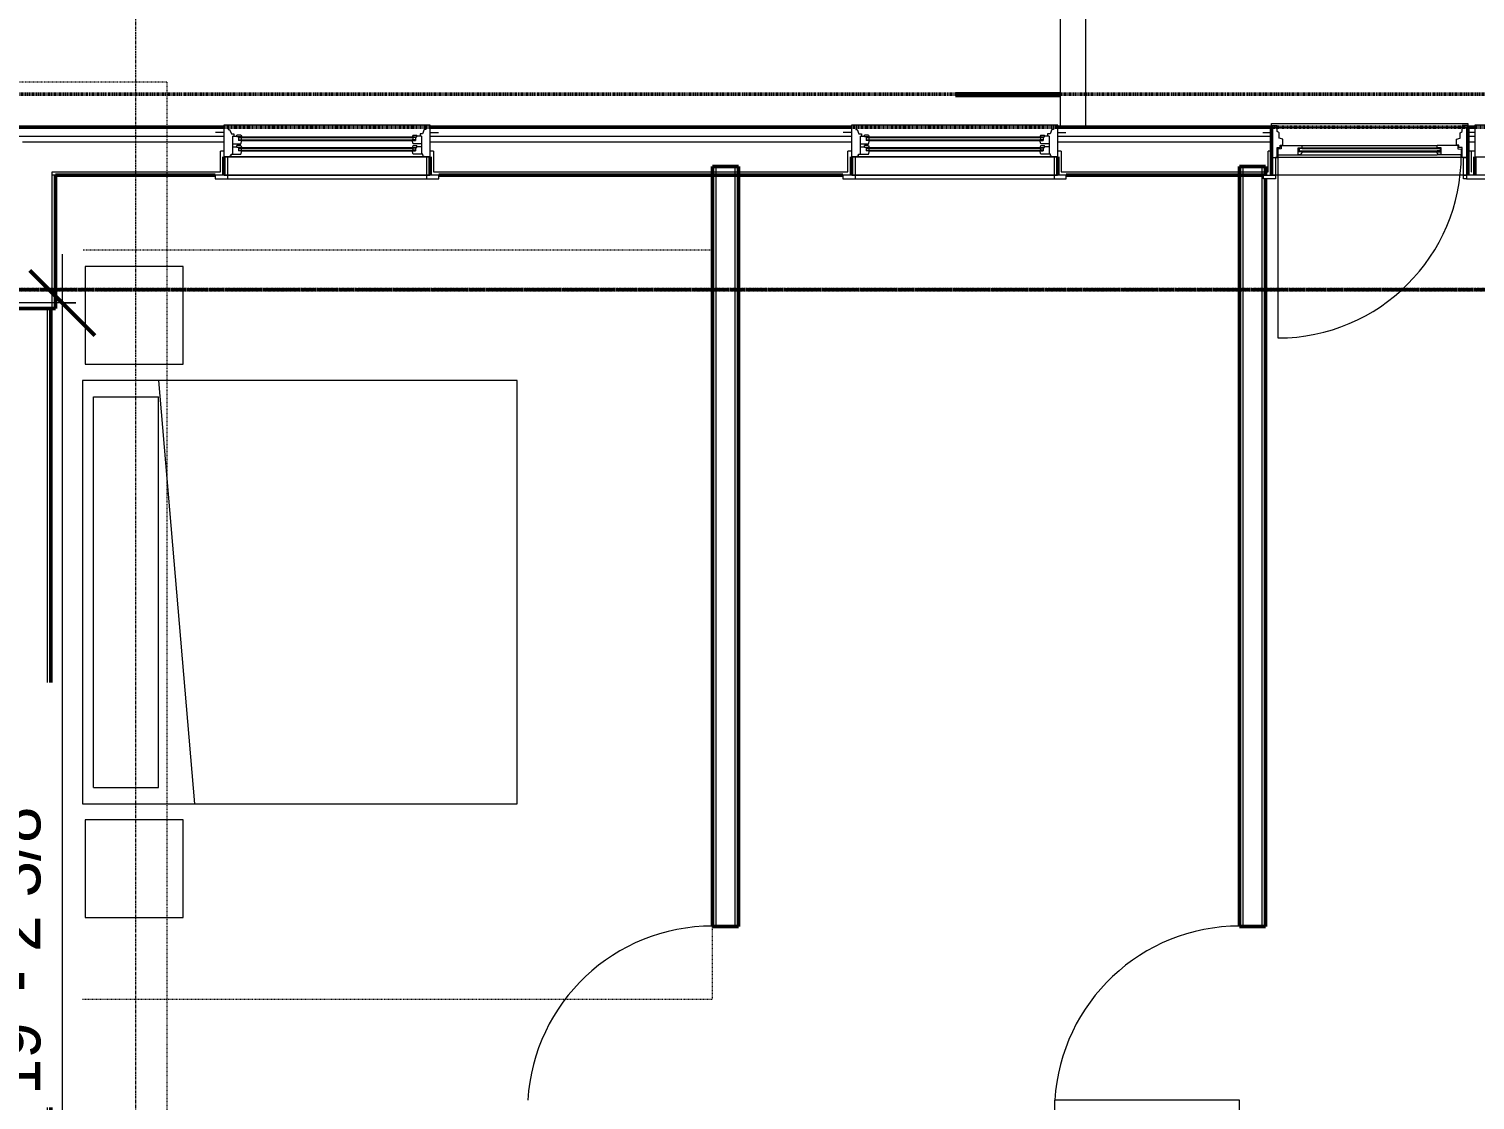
# Model space of a CAD drawing. Header units: inches. Extents: x -4217 to -1814, y 9706 to 12425.
# Drawn here: x -2520 to -2253.7, y 11939.3 to 12136.7 of the extents above; entities that cross this region are included whole.
import ezdxf

# ---------------------------------------------------------------- set-up
doc = ezdxf.new("R2010")
doc.units = ezdxf.units.IN
doc.header["$MEASUREMENT"] = 0
for name, pattern in [('Aligning Line 1_8_', [0.25, 0.125, -0.125]), ('Dash', [0.25, 0.125, -0.125]), ('Dash 1_16_', [0.125, 0.0625, -0.0625]), ('Double Dash 3_8_', [1, 0.375, -0.125, 0.125, -0.125, 0.125, -0.125]), ('Grid Line 1_2_', [0.875, 0.5, -0.125, 0.125, -0.125])]:
    doc.linetypes.add(name, pattern=pattern)
for name, color, linetype, lineweight in [('A-ANNO-DIMS', 211, 'Continuous', 9), ('A-ANNO-DIMS-96', 211, 'Continuous', 9), ('A-AREA-1', 130, 'Continuous', 70), ('A-DOOR-1', 7, 'Continuous', 9), ('A-DOOR-2', 50, 'Continuous', 20), ('A-DOOR-FRAM-1', 50, 'Continuous', 20), ('A-DOOR-FRAM-2', 7, 'Continuous', 9), ('A-DOOR-GLAZ-1', 7, 'Continuous', 9), ('A-FLOR-1', 10, 'Continuous', 13), ('A-FLOR-HRAL-1', 7, 'Continuous', 9), ('A-GLAZ-3', 7, 'Continuous', 9), ('A-GLAZ-4', 50, 'Continuous', 20), ('A-WALL', 113, 'Continuous', 13), ('A-WALL-11', 113, 'Continuous', 50), ('A-WALL-3', 250, 'Continuous', 50), ('A-WALL-4', 10, 'Continuous', 13), ('C-PROP-LINE-1', 250, 'Double Dash 3_8_', 50), ('C-PROP-LINE-2', 91, 'Dash 1_16_', 50), ('G-ANNO-SYMB-1', 147, 'Aligning Line 1_8_', 9), ('I-FURN-1', 7, 'Continuous', 9), ('I-FURN-HDLN-1', 7, 'Dash', 9), ('S-GRID-1', 1, 'Grid Line 1_2_', 9)]:
    doc.layers.add(name, color=color, linetype=linetype, lineweight=lineweight)
doc.styles.add('Century Gothic', font='ufonts.com_century-gothic.ttf', dxfattribs={"height": 9})
doc.dimstyles.new('OD__1_8__Tol__', dxfattribs={"dimscale": 12, "dimtxt": 9.397514, "dimasz": 1, "dimexe": 0.75, "dimexo": 0.5, "dimgap": 0.125, "dimtad": 1, "dimdec": 3, "dimrnd": 0.125, "dimzin": 3, "dimdsep": 46, "dimlunit": 4, "dimtxsty": 'Century Gothic', "dimblk1": 'OBLIQUE', "dimblk2": 'OBLIQUE', "dimsah": 1, "dimcen": 0.09, "dimdle": 0.75, "dimazin": 0, "dimtfac": 1, "dimtdec": 4, "dimtix": 1, "dimtmove": 0, "dimatfit": 3, "dimfxl": 1, "dimtvp": 1, "dimtfill": 1, "dimfrac": 2, "dimtolj": 1, "dimtzin": 0, "dimarcsym": 2})

# ---------------------------------------------------------------- blocks, each defined once
blk = doc.blocks.new('DIMBLOCK1-FLOOR PLAN - 2ND FLOOR')
at = {"layer": 'A-ANNO-DIMS-96'}
for p, q in [((-3857.97, 12120.15), (-3857.97, 12244.86)), ((-2070.67, 12120.15), (-2070.67, 12244.86)), ((-3866.97, 12235.86), (-2061.67, 12235.86)), ((-3857.97, 12235.86), (-3857.97, 12120.15)), ((-2070.67, 12235.86), (-2070.67, 12120.15))]:
    blk.add_line(p, q, dxfattribs=at)
at = {"layer": 'A-ANNO-DIMS-96', "lineweight": 50}
for p, q in [((-3857.97, 12235.86), (-3851.97, 12241.86)), ((-2070.67, 12235.86), (-2064.67, 12241.86)), ((-3857.97, 12235.86), (-3863.97, 12229.86)), ((-2070.67, 12235.86), (-2076.67, 12229.86))]:
    blk.add_line(p, q, dxfattribs=at)
at = {"layer": 'A-ANNO-DIMS-96', "color": 0, "insert": (-3002.06, 12248.89), "char_height": 9, "width": 90.5741, "attachment_point": 1, "line_spacing_factor": 0.984502, "style": 'Century Gothic', "bg_fill": 3, "box_fill_scale": 1.25, "bg_fill_color": 256, "bg_fill_true_color": 13158600, "bg_fill_transparency": 0}
blk.add_mtext('148\' - 11 1/4"', dxfattribs=at)
blk = doc.blocks.new('_Oblique')
at = {"color": 0, "linetype": 'ByBlock', "lineweight": -2}
blk.add_line((-0.5, -0.5), (0.5, 0.5), dxfattribs=at)
blk = doc.blocks.new('DIMBLOCK8-FLOOR PLAN - 2ND FLOOR')
at = {"layer": 'A-ANNO-DIMS-96'}
for p, q in [((-2513.86, 12095.19), (-2513.86, 11846.79)), ((-2511.38, 12086.19), (-2522.86, 12086.19)), ((-2513.86, 12086.19), (-2511.38, 12086.19)), ((-2511.38, 11855.79), (-2522.86, 11855.79)), ((-2513.86, 11855.79), (-2511.38, 11855.79))]:
    blk.add_line(p, q, dxfattribs=at)
at = {"layer": 'A-ANNO-DIMS-96', "lineweight": 50}
for p, q in [((-2513.86, 12086.19), (-2519.86, 12092.19)), ((-2513.86, 12086.19), (-2507.86, 12080.19)), ((-2513.86, 11855.79), (-2519.86, 11861.79)), ((-2513.86, 11855.79), (-2507.86, 11849.79))]:
    blk.add_line(p, q, dxfattribs=at)
at = {"layer": 'A-ANNO-DIMS-96', "color": 0, "insert": (-2526.9, 11940.26), "char_height": 9, "width": 73.7481, "attachment_point": 1, "rotation": 90, "line_spacing_factor": 0.984502, "style": 'Century Gothic', "bg_fill": 3, "box_fill_scale": 1.25, "bg_fill_color": 256, "bg_fill_true_color": 13158600, "bg_fill_transparency": 0}
blk.add_mtext('19\' - 2 3/8"', dxfattribs=at)

msp = doc.modelspace()

# ---------------------------------------------------------------- linework, layer by layer
at = {"layer": 'A-DOOR-1'}
for centre in [(-2394.12374, 11937.32991), (-2297.07374, 11937.32991)]:
    msp.add_arc(centre, 34.06659, 90, 176.634313, dxfattribs=at)
at = {"layer": 'A-DOOR-2'}
for p, q in [((-2297.07374, 11939.32991), (-2331.08157, 11939.32991)), ((-2331.08157, 11937.32991), (-2331.08157, 11939.32991)), ((-2297.07374, 11937.32991), (-2297.07374, 11939.32991))]:
    msp.add_line(p, q, dxfattribs=at)
at = {"layer": 'A-DOOR-FRAM-2'}
for p, q in [((-2292.68624, 12109.0894), (-2292.68624, 12109.7144)), ((-2292.68624, 12109.7144), (-2290.43624, 12109.7144)), ((-2290.43624, 12109.0894), (-2292.68624, 12109.0894)), ((-2290.43624, 12109.7144), (-2291.06124, 12109.7144)), ((-2290.43624, 12109.7144), (-2290.43624, 12109.0894)), ((-2255.29796, 12109.7144), (-2255.81124, 12109.7144)), ((-2255.81124, 12109.0894), (-2255.81124, 12109.7144)), ((-2255.81124, 12109.7144), (-2255.29796, 12109.7144)), ((-2255.29796, 12109.0894), (-2255.81124, 12109.0894))]:
    msp.add_line(p, q, dxfattribs=at)
at = {"layer": 'A-GLAZ-3'}
for p, q in [((-2444.54952, 12109.7144), (-2485.69796, 12109.7144)), ((-2485.69796, 12109.7144), (-2485.69796, 12109.0894)), ((-2485.69796, 12109.0894), (-2444.54952, 12109.0894)), ((-2484.07296, 12109.7144), (-2446.17452, 12109.7144)), ((-2483.44796, 12109.7144), (-2483.44796, 12109.0894)), ((-2446.79952, 12109.7144), (-2446.79952, 12109.0894)), ((-2444.54952, 12109.0894), (-2444.54952, 12109.7144)), ((-2328.97452, 12109.7144), (-2370.12296, 12109.7144)), ((-2370.12296, 12109.7144), (-2370.12296, 12109.0894)), ((-2370.12296, 12109.0894), (-2328.97452, 12109.0894)), ((-2368.49796, 12109.7144), (-2330.59952, 12109.7144)), ((-2367.87296, 12109.7144), (-2367.87296, 12109.0894)), ((-2331.22452, 12109.7144), (-2331.22452, 12109.0894)), ((-2328.97452, 12109.0894), (-2328.97452, 12109.7144)), ((-2214.14952, 12109.7144), (-2255.29796, 12109.7144)), ((-2255.29796, 12109.7144), (-2255.29796, 12109.0894)), ((-2255.29796, 12109.0894), (-2214.14952, 12109.0894))]:
    msp.add_line(p, q, dxfattribs=at)
at = {"layer": 'A-WALL'}
msp.add_line((-2516.57374, 11724.7394), (-2516.57374, 12085.1519), dxfattribs=at)
at = {"layer": 'A-WALL-11'}
for p, q in [((-2515.94874, 12085.1519), (-2520.32374, 12085.1519)), ((-2515.94874, 11837.1894), (-2515.94874, 12085.1519))]:
    msp.add_line(p, q, dxfattribs=at)
at = {"layer": 'A-WALL-3'}
for p, q in [((-2515.09874, 12109.7144), (-2485.69796, 12109.7144)), ((-2444.54952, 12109.7144), (-2370.12296, 12109.7144)), ((-2389.37374, 12111.3394), (-2394.12374, 12111.3394)), ((-2394.12374, 12111.3394), (-2394.12374, 11971.32991)), ((-2389.37374, 11971.32991), (-2389.37374, 12111.3394)), ((-2328.97452, 12109.7144), (-2292.68624, 12109.7144)), ((-2292.32374, 12111.3394), (-2297.07374, 12111.3394)), ((-2297.07374, 12111.3394), (-2297.07374, 11971.32991)), ((-2292.32374, 12109.7144), (-2292.32374, 12111.3394)), ((-2292.32374, 11971.32991), (-2292.32374, 12109.0894)), ((-2394.12374, 11971.32991), (-2389.37374, 11971.32991)), ((-2297.07374, 11971.32991), (-2292.32374, 11971.32991))]:
    msp.add_line(p, q, dxfattribs=at)
at = {"layer": 'A-WALL-4'}
for p, q in [((-2515.72374, 12110.3394), (-2484.76046, 12110.3394)), ((-2515.72374, 12109.7144), (-2515.72374, 12110.3394)), ((-2515.09874, 12109.7144), (-2515.72374, 12109.7144)), ((-2445.48702, 12110.3394), (-2369.18546, 12110.3394)), ((-2393.49874, 12111.3394), (-2393.49874, 11971.32991)), ((-2389.99874, 12111.3394), (-2389.99874, 11971.32991)), ((-2329.91202, 12110.3394), (-2291.81124, 12110.3394)), ((-2296.44874, 12111.3394), (-2296.44874, 11971.32991)), ((-2292.94874, 12111.3394), (-2292.94874, 11971.32991)), ((-2255.81124, 12109.7144), (-2290.43624, 12109.7144)), ((-2254.43624, 12110.3394), (-2254.36046, 12110.3394))]:
    msp.add_line(p, q, dxfattribs=at)
at = {"layer": 'I-FURN-1'}
for p, q in [((-2491.62374, 12074.92807), (-2491.62374, 12092.92807)), ((-2496.12374, 12071.92807), (-2489.54412, 11993.92807)), ((-2430.12374, 11993.92807), (-2430.12374, 12071.92807)), ((-2496.12374, 11996.92807), (-2496.12374, 12068.92807)), ((-2491.62374, 11972.99623), (-2491.62374, 11990.99623))]:
    msp.add_line(p, q, dxfattribs=at)
at = {"layer": 'I-FURN-HDLN-1'}
msp.add_line((-2394.12374, 11957.92807), (-2394.12374, 11971.32991), dxfattribs=at)

# ---------------------------------------------------------------- dimensions: what is measured, and where the dimension line sits
at = {"layer": 'A-ANNO-DIMS'}
dim = msp.add_linear_dim(base=(-2070.67374, 12235.85696), p1=(-3857.97374, 12114.1519), p2=(-2070.67374, 12114.1519), dimstyle='OD__1_8__Tol__', override={"dimpost": '<>', "dimfxl": 1787.3}, dxfattribs=at)
dim.commit()
dim.dimension.update_dxf_attribs({"geometry": 'DIMBLOCK1-FLOOR PLAN - 2ND FLOOR', "text_midpoint": (-2964.32374, 12242.58198)})

# ---------------------------------------------------------------- next in the draw order: linework, layer by layer
at = {"layer": 'A-AREA-1'}
msp.add_line((-2349.36124, 12124.5894), (-2330.13447, 12124.5894), dxfattribs=at)
at = {"layer": 'A-DOOR-1'}
msp.add_line((-2289.99874, 12113.49565), (-2289.99874, 12079.74565), dxfattribs=at)
msp.add_arc((-2289.99874, 12113.49565), 33.75, 270, 0, dxfattribs=at)
at = {"layer": 'A-DOOR-2'}
for p, q in [((-2289.38238, 12114.56865), (-2289.99874, 12114.5579)), ((-2289.99874, 12114.5579), (-2289.99874, 12113.49565)), ((-2289.38238, 12115.21415), (-2289.38238, 12114.56865)), ((-2289.38238, 12115.21415), (-2285.56124, 12115.21415)), ((-2286.31124, 12114.8079), (-2285.56124, 12114.8079)), ((-2286.31124, 12113.49565), (-2286.31124, 12114.8079)), ((-2285.56124, 12114.9019), (-2285.59158, 12115.21415)), ((-2285.56124, 12115.2144), (-2260.68624, 12115.2144)), ((-2285.56124, 12114.8079), (-2285.56124, 12114.9019)), ((-2256.86509, 12115.21415), (-2260.68624, 12115.21415)), ((-2260.68624, 12114.9019), (-2260.65589, 12115.21415)), ((-2260.68624, 12114.8079), (-2260.68624, 12114.9019)), ((-2259.93624, 12114.8079), (-2260.68624, 12114.8079)), ((-2259.93624, 12113.49565), (-2259.93624, 12114.8079)), ((-2256.86509, 12115.21415), (-2256.86509, 12114.56865)), ((-2256.86509, 12114.56865), (-2256.24874, 12114.5579)), ((-2256.24874, 12114.5579), (-2256.24874, 12113.49565)), ((-2289.99874, 12113.49565), (-2285.56124, 12113.49565)), ((-2285.56124, 12114.0579), (-2286.31124, 12114.0579)), ((-2286.31124, 12113.5579), (-2285.79727, 12113.5579)), ((-2286.31124, 12113.49565), (-2286.31124, 12113.5579)), ((-2285.79727, 12113.5579), (-2285.59224, 12113.8099)), ((-2285.59224, 12113.8099), (-2285.56124, 12113.9959)), ((-2285.56124, 12113.9959), (-2285.56124, 12114.0579)), ((-2285.56124, 12113.49565), (-2260.68624, 12113.49565)), ((-2260.68624, 12114.0579), (-2259.93624, 12114.0579)), ((-2260.68624, 12113.9959), (-2260.68624, 12114.0579)), ((-2260.65524, 12113.8099), (-2260.68624, 12113.9959)), ((-2256.24874, 12113.49565), (-2260.68624, 12113.49565)), ((-2260.45021, 12113.5579), (-2260.65524, 12113.8099)), ((-2259.93624, 12113.5579), (-2260.45021, 12113.5579)), ((-2259.93624, 12113.49565), (-2259.93624, 12113.5579))]:
    msp.add_line(p, q, dxfattribs=at)
at = {"layer": 'A-DOOR-FRAM-1'}
for p, q in [((-2292.81124, 12117.5894), (-2291.18624, 12117.5894)), ((-2291.18624, 12118.5894), (-2291.18624, 12119.24565)), ((-2291.18624, 12119.24565), (-2255.06124, 12119.24565)), ((-2291.18624, 12118.9019), (-2291.18624, 12113.0269)), ((-2291.18624, 12118.9019), (-2290.15499, 12118.9019)), ((-2290.15499, 12117.78025), (-2290.15499, 12118.9019)), ((-2289.81124, 12117.53955), (-2290.15499, 12117.78025)), ((-2289.81124, 12116.5384), (-2289.81124, 12117.53955)), ((-2256.43624, 12117.53955), (-2256.09249, 12117.78025)), ((-2256.43624, 12116.5384), (-2256.43624, 12117.53955)), ((-2256.09249, 12117.78025), (-2256.09249, 12118.9019)), ((-2255.06124, 12118.9019), (-2256.09249, 12118.9019)), ((-2255.06124, 12119.24565), (-2255.06124, 12118.5894)), ((-2255.06124, 12118.9019), (-2255.06124, 12113.0269)), ((-2253.73546, 12117.5894), (-2255.06124, 12117.5894)), ((-2290.15499, 12114.8089), (-2289.57624, 12114.8089)), ((-2290.15499, 12113.0269), (-2290.15499, 12114.8089)), ((-2289.12374, 12116.38322), (-2289.81124, 12116.5384)), ((-2289.57624, 12114.8089), (-2289.57624, 12115.2459)), ((-2289.57624, 12115.2459), (-2289.12374, 12115.2459)), ((-2289.12374, 12115.2459), (-2289.12374, 12116.38322)), ((-2257.12374, 12116.38322), (-2256.43624, 12116.5384)), ((-2257.12374, 12115.2459), (-2257.12374, 12116.38322)), ((-2256.67124, 12115.2459), (-2257.12374, 12115.2459)), ((-2256.67124, 12114.8089), (-2256.67124, 12115.2459)), ((-2256.09249, 12114.8089), (-2256.67124, 12114.8089)), ((-2256.09249, 12113.0269), (-2256.09249, 12114.8089)), ((-2291.18624, 12113.0269), (-2290.15499, 12113.0269)), ((-2291.06124, 12113.0269), (-2291.18624, 12113.0269)), ((-2255.81124, 12113.0269), (-2290.43624, 12113.0269)), ((-2255.06124, 12113.0269), (-2256.09249, 12113.0269)), ((-2255.43624, 12113.0269), (-2255.06124, 12113.0269)), ((-2255.06124, 12113.0269), (-2255.18624, 12113.0269))]:
    msp.add_line(p, q, dxfattribs=at)
at = {"layer": 'A-DOOR-FRAM-2'}
for p, q in [((-2291.06124, 12109.7144), (-2291.06124, 12113.0269)), ((-2291.06124, 12113.0269), (-2290.43624, 12113.0269)), ((-2290.43624, 12113.0269), (-2290.43624, 12109.7144)), ((-2255.81124, 12109.7144), (-2255.81124, 12113.0269)), ((-2255.81124, 12113.0269), (-2255.18624, 12113.0269)), ((-2255.18624, 12113.0269), (-2255.18624, 12109.7144))]:
    msp.add_line(p, q, dxfattribs=at)
at = {"layer": 'A-DOOR-GLAZ-1'}
for p, q in [((-2285.56124, 12114.6519), (-2286.31124, 12114.6519)), ((-2286.10124, 12114.6519), (-2286.10124, 12114.2144)), ((-2285.56124, 12114.80815), (-2260.68624, 12114.80815)), ((-2285.56124, 12114.6519), (-2260.68624, 12114.6519)), ((-2260.68624, 12114.6519), (-2259.93624, 12114.6519)), ((-2260.14624, 12114.6519), (-2260.14624, 12114.2144)), ((-2286.31124, 12114.2144), (-2285.56124, 12114.2144)), ((-2285.56124, 12114.2144), (-2260.68624, 12114.2144)), ((-2285.56124, 12114.05815), (-2260.68624, 12114.05815)), ((-2259.93624, 12114.2144), (-2260.68624, 12114.2144))]:
    msp.add_line(p, q, dxfattribs=at)
at = {"layer": 'A-FLOR-1'}
for p, q in [((-2325.41153, 12118.7769), (-2291.18624, 12118.7769)), ((-2255.06124, 12118.7769), (-2253.73546, 12118.7769))]:
    msp.add_line(p, q, dxfattribs=at)
at = {"layer": 'A-FLOR-HRAL-1'}
for p, q in [((-2330.13594, 12184.2016), (-2330.13594, 12118.5894)), ((-2325.41153, 12118.5894), (-2325.41153, 12179.47719))]:
    msp.add_line(p, q, dxfattribs=at)
at = {"layer": 'A-GLAZ-3'}
for p, q in [((-2481.41671, 12116.6519), (-2480.82296, 12116.6519)), ((-2481.41671, 12116.2769), (-2480.82296, 12116.2769)), ((-2481.41671, 12114.7144), (-2480.82296, 12114.7144)), ((-2481.41671, 12114.3394), (-2480.82296, 12114.3394)), ((-2480.94796, 12116.6519), (-2480.94796, 12116.2769)), ((-2480.94796, 12114.7144), (-2480.94796, 12114.3394)), ((-2480.82296, 12116.7769), (-2449.42452, 12116.7769)), ((-2480.82296, 12116.6519), (-2449.42452, 12116.6519)), ((-2480.82296, 12116.2769), (-2449.42452, 12116.2769)), ((-2480.82296, 12116.1519), (-2449.42452, 12116.1519)), ((-2480.82296, 12114.8394), (-2449.42452, 12114.8394)), ((-2480.82296, 12114.7144), (-2449.42452, 12114.7144)), ((-2480.82296, 12114.3394), (-2449.42452, 12114.3394)), ((-2448.83077, 12116.6519), (-2449.42452, 12116.6519)), ((-2448.83077, 12116.2769), (-2449.42452, 12116.2769)), ((-2448.83077, 12114.7144), (-2449.42452, 12114.7144)), ((-2448.83077, 12114.3394), (-2449.42452, 12114.3394)), ((-2449.29952, 12116.6519), (-2449.29952, 12116.2769)), ((-2449.29952, 12114.7144), (-2449.29952, 12114.3394)), ((-2365.84171, 12116.6519), (-2365.24796, 12116.6519)), ((-2365.84171, 12116.2769), (-2365.24796, 12116.2769)), ((-2365.84171, 12114.7144), (-2365.24796, 12114.7144)), ((-2365.84171, 12114.3394), (-2365.24796, 12114.3394)), ((-2365.37296, 12116.6519), (-2365.37296, 12116.2769)), ((-2365.37296, 12114.7144), (-2365.37296, 12114.3394)), ((-2365.24796, 12116.7769), (-2333.84952, 12116.7769)), ((-2365.24796, 12116.6519), (-2333.84952, 12116.6519)), ((-2365.24796, 12116.2769), (-2333.84952, 12116.2769)), ((-2365.24796, 12116.1519), (-2333.84952, 12116.1519)), ((-2365.24796, 12114.8394), (-2333.84952, 12114.8394)), ((-2365.24796, 12114.7144), (-2333.84952, 12114.7144)), ((-2365.24796, 12114.3394), (-2333.84952, 12114.3394)), ((-2333.25577, 12116.6519), (-2333.84952, 12116.6519)), ((-2333.25577, 12116.2769), (-2333.84952, 12116.2769)), ((-2333.25577, 12114.7144), (-2333.84952, 12114.7144)), ((-2333.25577, 12114.3394), (-2333.84952, 12114.3394)), ((-2333.72452, 12116.6519), (-2333.72452, 12116.2769)), ((-2333.72452, 12114.7144), (-2333.72452, 12114.3394)), ((-2446.17452, 12113.0894), (-2484.07296, 12113.0894)), ((-2484.07296, 12113.0894), (-2484.07296, 12109.7144)), ((-2483.44796, 12113.0894), (-2483.44796, 12109.7144)), ((-2480.82296, 12114.2144), (-2449.42452, 12114.2144)), ((-2446.79952, 12113.0894), (-2446.79952, 12109.7144)), ((-2446.17452, 12109.7144), (-2446.17452, 12113.0894)), ((-2330.59952, 12113.0894), (-2368.49796, 12113.0894)), ((-2368.49796, 12113.0894), (-2368.49796, 12109.7144)), ((-2367.87296, 12113.0894), (-2367.87296, 12109.7144)), ((-2365.24796, 12114.2144), (-2333.84952, 12114.2144)), ((-2331.22452, 12113.0894), (-2331.22452, 12109.7144)), ((-2330.59952, 12109.7144), (-2330.59952, 12113.0894))]:
    msp.add_line(p, q, dxfattribs=at)
at = {"layer": 'A-GLAZ-4'}
for p, q in [((-2484.13546, 12117.5894), (-2485.63546, 12117.5894)), ((-2446.11202, 12118.9644), (-2484.13546, 12118.9644)), ((-2484.13546, 12118.9644), (-2484.13546, 12113.0894)), ((-2483.32296, 12118.9644), (-2483.32296, 12118.1519)), ((-2483.32296, 12118.1519), (-2483.04827, 12118.1519)), ((-2483.04827, 12118.1519), (-2482.72921, 12117.3394)), ((-2482.72921, 12117.3394), (-2482.26046, 12117.3394)), ((-2482.26046, 12117.3394), (-2482.26046, 12116.9019)), ((-2480.97921, 12117.12065), (-2481.69796, 12117.12065)), ((-2481.69796, 12116.7769), (-2481.69796, 12117.12065)), ((-2480.97921, 12117.12065), (-2480.82608, 12116.7769)), ((-2449.26827, 12117.12065), (-2449.42139, 12116.7769)), ((-2449.26827, 12117.12065), (-2448.54952, 12117.12065)), ((-2448.54952, 12116.7769), (-2448.54952, 12117.12065)), ((-2447.98702, 12117.3394), (-2447.98702, 12116.9019)), ((-2447.51827, 12117.3394), (-2447.98702, 12117.3394)), ((-2447.1992, 12118.1519), (-2447.51827, 12117.3394)), ((-2446.92452, 12118.1519), (-2447.1992, 12118.1519)), ((-2446.92452, 12118.9644), (-2446.92452, 12118.1519)), ((-2446.11202, 12113.0894), (-2446.11202, 12118.9644)), ((-2446.11202, 12117.5894), (-2444.61202, 12117.5894)), ((-2368.56046, 12117.5894), (-2370.06046, 12117.5894)), ((-2330.53702, 12118.9644), (-2368.56046, 12118.9644)), ((-2368.56046, 12118.9644), (-2368.56046, 12113.0894)), ((-2367.74796, 12118.9644), (-2367.74796, 12118.1519)), ((-2367.74796, 12118.1519), (-2367.47327, 12118.1519)), ((-2367.47327, 12118.1519), (-2367.15421, 12117.3394)), ((-2367.15421, 12117.3394), (-2366.68546, 12117.3394)), ((-2366.68546, 12117.3394), (-2366.68546, 12116.9019)), ((-2365.40421, 12117.12065), (-2366.12296, 12117.12065)), ((-2366.12296, 12116.7769), (-2366.12296, 12117.12065)), ((-2365.40421, 12117.12065), (-2365.25108, 12116.7769)), ((-2333.69327, 12117.12065), (-2333.84639, 12116.7769)), ((-2333.69327, 12117.12065), (-2332.97452, 12117.12065)), ((-2332.97452, 12116.7769), (-2332.97452, 12117.12065)), ((-2332.41202, 12117.3394), (-2332.41202, 12116.9019)), ((-2331.94327, 12117.3394), (-2332.41202, 12117.3394)), ((-2331.6242, 12118.1519), (-2331.94327, 12117.3394)), ((-2331.34952, 12118.1519), (-2331.6242, 12118.1519)), ((-2331.34952, 12118.9644), (-2331.34952, 12118.1519)), ((-2330.53702, 12113.0894), (-2330.53702, 12118.9644)), ((-2330.53702, 12117.5894), (-2329.03702, 12117.5894)), ((-2253.73546, 12117.5894), (-2255.23546, 12117.5894)), ((-2215.71202, 12118.9644), (-2253.73546, 12118.9644)), ((-2253.73546, 12118.9644), (-2253.73546, 12113.0894)), ((-2482.54171, 12116.9019), (-2481.69796, 12116.9019)), ((-2482.54171, 12116.9019), (-2482.54171, 12113.5894)), ((-2482.54171, 12115.5269), (-2480.97921, 12115.5269)), ((-2482.54171, 12114.9644), (-2481.69796, 12114.9644)), ((-2480.82608, 12116.7769), (-2481.69796, 12116.7769)), ((-2480.97921, 12115.18315), (-2481.69796, 12115.18315)), ((-2481.69796, 12114.8394), (-2481.69796, 12115.18315)), ((-2480.82608, 12114.8394), (-2481.69796, 12114.8394)), ((-2481.41671, 12116.7769), (-2481.41671, 12116.1519)), ((-2480.82296, 12116.1519), (-2481.41671, 12116.1519)), ((-2481.41671, 12114.8394), (-2481.41671, 12114.2144)), ((-2480.97921, 12115.5269), (-2480.82296, 12116.1519)), ((-2480.97921, 12115.18315), (-2480.82608, 12114.8394)), ((-2449.42452, 12116.1519), (-2448.83077, 12116.1519)), ((-2449.26827, 12115.5269), (-2449.42452, 12116.1519)), ((-2449.42139, 12116.7769), (-2448.54952, 12116.7769)), ((-2449.26827, 12115.18315), (-2449.42139, 12114.8394)), ((-2449.42139, 12114.8394), (-2448.54952, 12114.8394)), ((-2447.70577, 12115.5269), (-2449.26827, 12115.5269)), ((-2449.26827, 12115.18315), (-2448.54952, 12115.18315)), ((-2448.83077, 12116.7769), (-2448.83077, 12116.1519)), ((-2448.83077, 12114.8394), (-2448.83077, 12114.2144)), ((-2447.70577, 12116.9019), (-2448.54952, 12116.9019)), ((-2448.54952, 12114.8394), (-2448.54952, 12115.18315)), ((-2447.70577, 12114.9644), (-2448.54952, 12114.9644)), ((-2447.70577, 12116.9019), (-2447.70577, 12113.5894)), ((-2366.96671, 12116.9019), (-2366.12296, 12116.9019)), ((-2366.96671, 12116.9019), (-2366.96671, 12113.5894)), ((-2366.96671, 12115.5269), (-2365.40421, 12115.5269)), ((-2366.96671, 12114.9644), (-2366.12296, 12114.9644)), ((-2365.25108, 12116.7769), (-2366.12296, 12116.7769)), ((-2365.40421, 12115.18315), (-2366.12296, 12115.18315)), ((-2366.12296, 12114.8394), (-2366.12296, 12115.18315)), ((-2365.25108, 12114.8394), (-2366.12296, 12114.8394)), ((-2365.84171, 12116.7769), (-2365.84171, 12116.1519)), ((-2365.24796, 12116.1519), (-2365.84171, 12116.1519)), ((-2365.84171, 12114.8394), (-2365.84171, 12114.2144)), ((-2365.40421, 12115.5269), (-2365.24796, 12116.1519)), ((-2365.40421, 12115.18315), (-2365.25108, 12114.8394)), ((-2333.84952, 12116.1519), (-2333.25577, 12116.1519)), ((-2333.69327, 12115.5269), (-2333.84952, 12116.1519)), ((-2333.84639, 12116.7769), (-2332.97452, 12116.7769)), ((-2333.69327, 12115.18315), (-2333.84639, 12114.8394)), ((-2333.84639, 12114.8394), (-2332.97452, 12114.8394)), ((-2332.13077, 12115.5269), (-2333.69327, 12115.5269)), ((-2333.69327, 12115.18315), (-2332.97452, 12115.18315)), ((-2333.25577, 12116.7769), (-2333.25577, 12116.1519)), ((-2333.25577, 12114.8394), (-2333.25577, 12114.2144)), ((-2332.13077, 12116.9019), (-2332.97452, 12116.9019)), ((-2332.97452, 12114.8394), (-2332.97452, 12115.18315)), ((-2332.13077, 12114.9644), (-2332.97452, 12114.9644)), ((-2332.13077, 12116.9019), (-2332.13077, 12113.5894)), ((-2484.13546, 12113.0894), (-2446.11202, 12113.0894)), ((-2482.79171, 12113.36956), (-2483.12559, 12113.0894)), ((-2482.79171, 12113.36956), (-2482.79171, 12113.5894)), ((-2482.79171, 12113.5894), (-2480.97921, 12113.5894)), ((-2480.82296, 12114.2144), (-2481.41671, 12114.2144)), ((-2480.97921, 12113.5894), (-2480.82296, 12114.2144)), ((-2449.42452, 12114.2144), (-2448.83077, 12114.2144)), ((-2449.26827, 12113.5894), (-2449.42452, 12114.2144)), ((-2447.45577, 12113.5894), (-2449.26827, 12113.5894)), ((-2447.45577, 12113.36956), (-2447.45577, 12113.5894)), ((-2447.45577, 12113.36956), (-2447.12189, 12113.0894)), ((-2368.56046, 12113.0894), (-2330.53702, 12113.0894)), ((-2367.21671, 12113.36956), (-2367.55059, 12113.0894)), ((-2367.21671, 12113.36956), (-2367.21671, 12113.5894)), ((-2367.21671, 12113.5894), (-2365.40421, 12113.5894)), ((-2365.24796, 12114.2144), (-2365.84171, 12114.2144)), ((-2365.40421, 12113.5894), (-2365.24796, 12114.2144)), ((-2333.84952, 12114.2144), (-2333.25577, 12114.2144)), ((-2333.69327, 12113.5894), (-2333.84952, 12114.2144)), ((-2331.88077, 12113.5894), (-2333.69327, 12113.5894)), ((-2331.88077, 12113.36956), (-2331.88077, 12113.5894)), ((-2331.88077, 12113.36956), (-2331.54689, 12113.0894)), ((-2253.73546, 12113.0894), (-2215.71202, 12113.0894))]:
    msp.add_line(p, q, dxfattribs=at)
at = {"layer": 'A-WALL-3'}
for p, q in [((-2484.13546, 12118.5894), (-2523.72374, 12118.5894)), ((-2368.56046, 12118.5894), (-2446.11202, 12118.5894)), ((-2291.18624, 12118.5894), (-2330.53702, 12118.5894)), ((-2291.18624, 12109.7144), (-2291.18624, 12118.5894)), ((-2253.73546, 12118.5894), (-2255.06124, 12118.5894)), ((-2255.06124, 12118.5894), (-2255.06124, 12109.7144)), ((-2484.13546, 12109.7144), (-2484.13546, 12113.0894)), ((-2446.11202, 12113.0894), (-2446.11202, 12109.7144)), ((-2368.56046, 12109.7144), (-2368.56046, 12113.0894)), ((-2330.53702, 12113.0894), (-2330.53702, 12109.7144)), ((-2253.73546, 12109.7144), (-2253.73546, 12113.0894))]:
    msp.add_line(p, q, dxfattribs=at)
at = {"layer": 'A-WALL-4'}
for p, q in [((-2484.13546, 12118.3394), (-2522.97374, 12118.3394)), ((-2368.56046, 12118.3394), (-2446.11202, 12118.3394)), ((-2291.18624, 12118.3394), (-2330.53702, 12118.3394)), ((-2291.18624, 12118.5894), (-2255.06124, 12118.5894)), ((-2253.73546, 12118.3394), (-2255.06124, 12118.3394)), ((-2484.13546, 12116.8394), (-2522.22374, 12116.8394)), ((-2484.13546, 12115.8394), (-2521.22374, 12115.8394)), ((-2368.56046, 12116.8394), (-2446.11202, 12116.8394)), ((-2368.56046, 12115.8394), (-2446.11202, 12115.8394)), ((-2291.18624, 12116.8394), (-2330.53702, 12116.8394)), ((-2291.18624, 12115.8394), (-2330.53702, 12115.8394)), ((-2253.73546, 12116.8394), (-2255.06124, 12116.8394)), ((-2253.73546, 12115.8394), (-2255.06124, 12115.8394)), ((-2484.13546, 12114.1519), (-2484.76046, 12114.1519)), ((-2484.76046, 12110.3394), (-2484.76046, 12114.1519)), ((-2445.48702, 12114.1519), (-2446.11202, 12114.1519)), ((-2445.48702, 12114.1519), (-2445.48702, 12110.3394)), ((-2369.18546, 12110.3394), (-2369.18546, 12114.1519)), ((-2368.56046, 12114.1519), (-2369.18546, 12114.1519)), ((-2329.91202, 12114.1519), (-2330.53702, 12114.1519)), ((-2329.91202, 12114.1519), (-2329.91202, 12110.3394)), ((-2291.81124, 12110.3394), (-2291.81124, 12114.1519)), ((-2291.18624, 12114.1519), (-2291.81124, 12114.1519)), ((-2254.43624, 12114.1519), (-2255.06124, 12114.1519)), ((-2254.43624, 12114.1519), (-2254.43624, 12110.3394)), ((-2254.36046, 12110.3394), (-2254.36046, 12114.1519)), ((-2253.73546, 12114.1519), (-2254.36046, 12114.1519))]:
    msp.add_line(p, q, dxfattribs=at)
at = {"layer": 'C-PROP-LINE-1'}
msp.add_line((-3869.44796, 12124.68951), (-1910.86928, 12124.68951), dxfattribs=at)
at = {"layer": 'C-PROP-LINE-2'}
msp.add_line((-2068.92374, 12118.5894), (-2523.72374, 12118.5894), dxfattribs=at)
at = {"layer": 'G-ANNO-SYMB-1'}
for q in [(-2732.74303, 12126.90448), (-2494.60857, 11811.24352)]:
    msp.add_line((-2494.60857, 12126.90448), q, dxfattribs=at)
at = {"layer": 'S-GRID-1'}
msp.add_line((-2500.32374, 9836.17969), (-2500.32374, 12376.79045), dxfattribs=at)

# ---------------------------------------------------------------- next in the draw order: dimensions: what is measured, and where the dimension line sits
at = {"layer": 'A-ANNO-DIMS'}
dim = msp.add_linear_dim(base=(-2513.8637, 11855.7894), p1=(-2505.37842, 12086.1894), p2=(-2505.37842, 11855.7894), angle=90, dimstyle='OD__1_8__Tol__', override={"dimpost": '<>', "dimfxl": 230.4}, dxfattribs=at)
dim.commit()
dim.dimension.update_dxf_attribs({"geometry": 'DIMBLOCK8-FLOOR PLAN - 2ND FLOOR', "text_midpoint": (-2520.58872, 11970.9894)})

# ---------------------------------------------------------------- next in the draw order: linework, layer by layer
at = {"layer": 'A-WALL-3'}
for p, q in [((-2515.09874, 12085.1894), (-2515.09874, 12109.7144)), ((-2523.72374, 12085.1894), (-2515.09874, 12085.1894))]:
    msp.add_line(p, q, dxfattribs=at)
at = {"layer": 'A-WALL-4'}
msp.add_line((-2515.72374, 12085.1894), (-2515.72374, 12109.7144), dxfattribs=at)
at = {"layer": 'C-PROP-LINE-1'}
msp.add_line((-3833.41046, 12088.68951), (-1910.86928, 12088.68951), dxfattribs=at)
at = {"layer": 'C-PROP-LINE-2'}
msp.add_line((-2099.26202, 12088.5894), (-3832.16202, 12088.5894), dxfattribs=at)
at = {"layer": 'I-FURN-1'}
for p, q in [((-2509.62374, 12092.92807), (-2509.62374, 12074.92807)), ((-2491.62374, 12092.92807), (-2509.62374, 12092.92807)), ((-2509.62374, 12074.92807), (-2491.62374, 12074.92807)), ((-2510.12374, 12071.92807), (-2510.12374, 11993.92807)), ((-2430.12374, 12071.92807), (-2510.12374, 12071.92807)), ((-2508.12374, 12068.92807), (-2496.12374, 12068.92807)), ((-2508.12374, 11996.92807), (-2508.12374, 12068.92807)), ((-2508.12374, 11996.92807), (-2496.12374, 11996.92807)), ((-2510.12374, 11993.92807), (-2430.12374, 11993.92807)), ((-2509.62374, 11990.99623), (-2509.62374, 11972.99623)), ((-2491.62374, 11990.99623), (-2509.62374, 11990.99623)), ((-2509.62374, 11972.99623), (-2491.62374, 11972.99623))]:
    msp.add_line(p, q, dxfattribs=at)
at = {"layer": 'I-FURN-HDLN-1'}
for p, q in [((-2394.12374, 12095.92807), (-2510.12374, 12095.92807)), ((-2510.12374, 11957.92807), (-2394.12374, 11957.92807))]:
    msp.add_line(p, q, dxfattribs=at)

doc.saveas('drawing.dxf')
